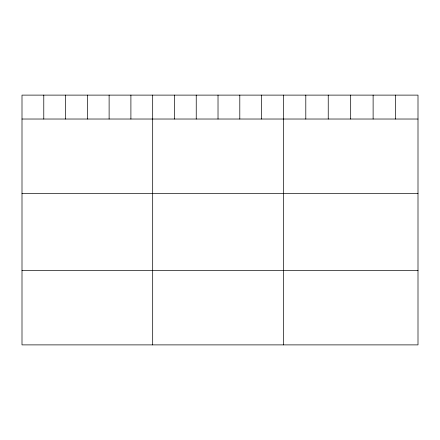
<?xml version="1.0" encoding="UTF-8"?>
<svg xmlns="http://www.w3.org/2000/svg" width="440" height="440" viewBox="0 0 440 440"><rect width="100%" height="100%" fill="white"/><g stroke="black" fill="none" stroke-linecap="round" stroke-linejoin="round"><path stroke-width="0.66" d="M418 119.026L418 344.883L22 344.883L22 95.117L418 95.117L418 119.026L22 119.026M22 193.562L418 193.562M22 270.353L418 270.353M395.56 95.117L395.56 119.026M373.12 95.117L373.12 119.026M350.68 95.117L350.68 119.026M328.24 95.117L328.24 119.026M305.8 95.117L305.8 119.026M283.36 95.117L283.36 344.883M261.58 95.117L261.58 119.026M239.8 95.117L239.8 119.026M218.02 95.117L218.02 119.026M196.24 95.117L196.24 119.026M174.46 95.117L174.46 119.026M152.68 95.117L152.68 344.883M130.9 95.117L130.9 119.026M109.12 95.117L109.12 119.026M87.34 95.117L87.34 119.026M65.56 95.117L65.56 119.026M43.78 95.117L43.78 119.026"/></g></svg>
